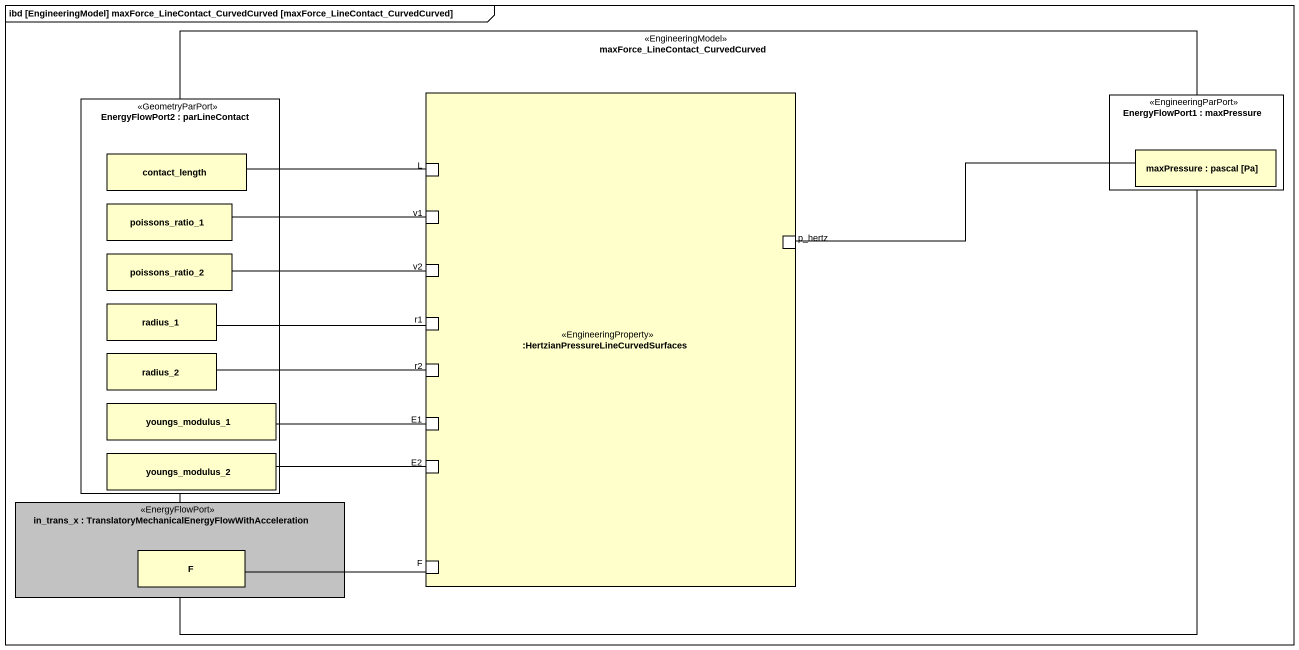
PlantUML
@startuml
mainframe ibd [EngineeringModel] maxForce_LineContact_CurvedCurved [maxForce_LineContact_CurvedCurved]
rectangle "maxForce_LineContact_CurvedCurved" as maxForce_LineContact <<EngineeringModel>> {
  rectangle "EnergyFlowPort2 : parLineContact" as EnergyFlowPort2 <<GeometryParPort>> #FFFFFF {
    rectangle contact_length
    rectangle poissons_ratio_1
    rectangle poissons_ratio_2
    rectangle radius_1
    rectangle radius_2
    rectangle youngs_modulus_1
    rectangle youngs_modulus_2
  }
  rectangle ":HertzianPressureLineCurvedSurfaces" as HertzianPressureLineCurvedSu <<EngineeringProperty>> {
    port L
    port v1
    port p_hertz
    port v2
    port r1
    port r2
    port E1
    port E2
    port "F" as F_2
  }
  rectangle "EnergyFlowPort1 : maxPressure" as EnergyFlowPort1 <<EngineeringParPort>> #FFFFFF {
    rectangle "maxPressure : pascal [Pa]" as maxPressure
  }
  rectangle "in_trans_x : TranslatoryMechanicalEnergyFlowWithAcceleration" as in_trans_x <<EnergyFlowPort>> #C2C2C2 {
    rectangle F
  }
}
contact_length -right- L
poissons_ratio_1 -right- v1
p_hertz -right- maxPressure
poissons_ratio_2 -right- v2
radius_1 -right- r1
radius_2 -right- r2
youngs_modulus_1 -right- E1
youngs_modulus_2 -right- E2
F -right- F_2
@enduml
